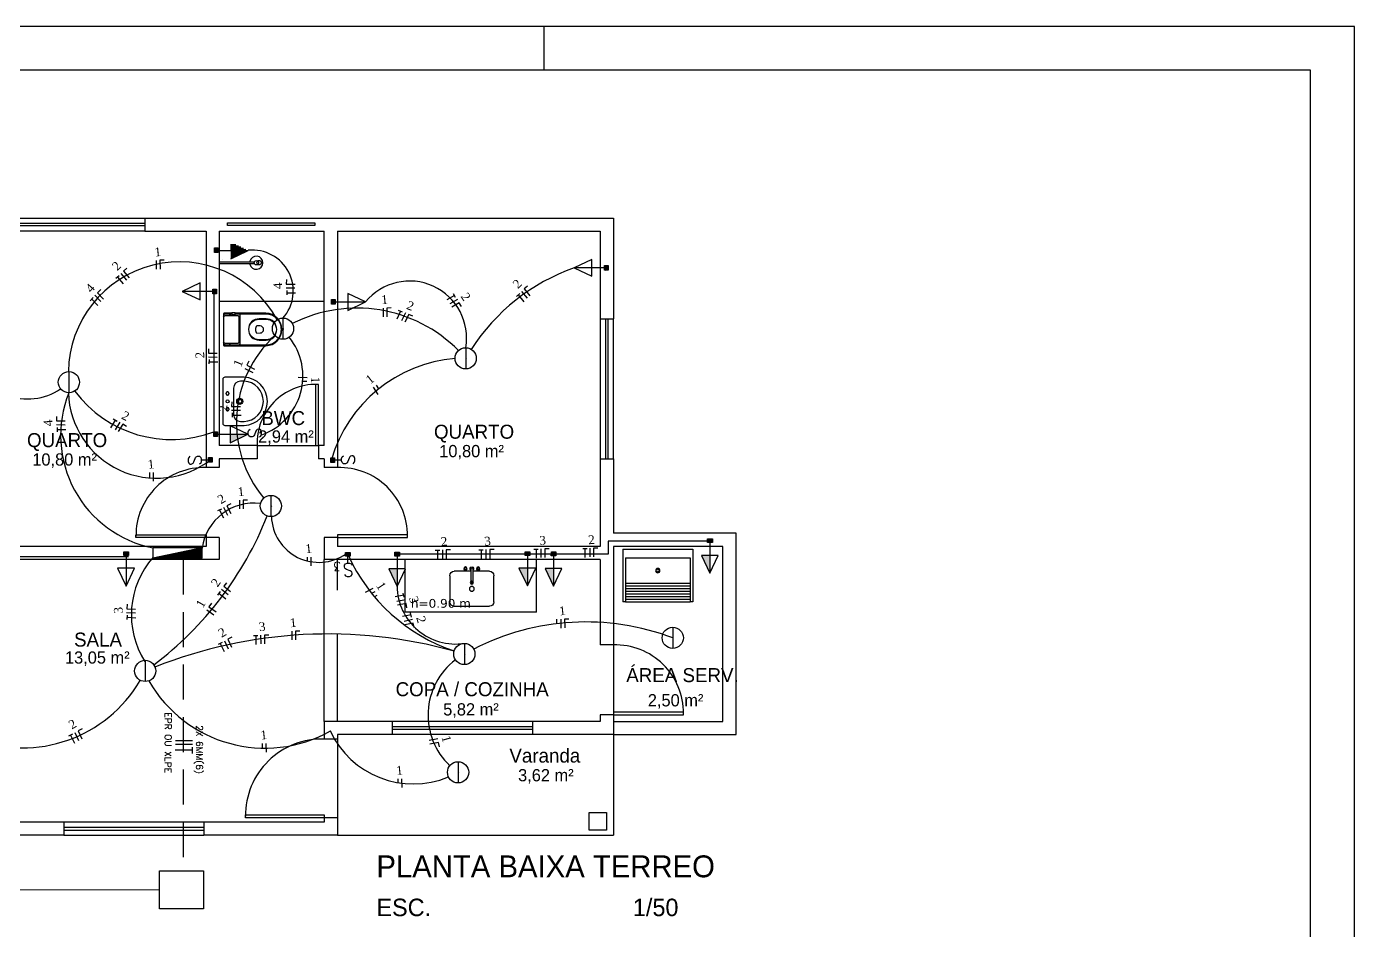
# Model space of a CAD drawing. Header units: inches. Extents: x 645122 to 645329, y 8794230 to 8794268.
# Drawn here: x 645150 to 645165.16, y 8794252.01 to 8794262.33 of the extents above; entities that cross this region are included whole.
import ezdxf

# ---------------------------------------------------------------- set-up
doc = ezdxf.new("R2010")
doc.units = ezdxf.units.IN
doc.header["$LTSCALE"] = 8
doc.header["$MEASUREMENT"] = 0
doc.linetypes.add('HIDDEN', pattern=[0.375, 0.25, -0.125])
for name, color, linetype in [('ELETRICA', 3, 'Continuous'), ('ELETRICO', 3, 'Continuous'), ('pena01', 8, 'Continuous'), ('pena02', 7, 'Continuous'), ('pena03', 2, 'Continuous'), ('pena05', 3, 'Continuous'), ('pena1', 8, 'Continuous'), ('pena2', 7, 'Continuous'), ('pena3', 2, 'Continuous'), ('pena9', 6, 'Continuous'), ('SAN', 7, 'Continuous'), ('SANFINAL', 1, 'Continuous')]:
    doc.layers.add(name, color=color, linetype=linetype)
doc.styles.add('ARIAL', font='arial.ttf', dxfattribs={"height": 36})
doc.styles.add('rocha', font='times.ttf')
doc.styles.add('ROMANS', font='romans', dxfattribs={"height": 0.2})
doc.styles.get("Standard").update_dxf_attribs({"font": 'GOTHIC.TTF'})

# ---------------------------------------------------------------- blocks, each defined once
blk = doc.blocks.new('Cp-616-S')
at = {"layer": 'Defpoints', "color": 0, "linetype": 'ByBlock'}
for p in [(0.268, 0), (0.12, -0.665)]:
    blk.add_point(p, dxfattribs=at)
at = {"layer": 'SAN'}
for points in [[(0.268, 0, -0.329256), (0.271, -0.004), (0.271, -0.481, -0.412623), (0.086, -0.665, -0.412623), (-0.099, -0.481), (-0.099, -0.13), (-0.103, -0.13), (-0.103, -0.095), (-0.099, -0.095), (-0.099, -0.004, -0.329256), (-0.095, 0), (-0.086, 0), (0.086, 0), (0.259, 0)], [(0.086, -0.606, -0.418544), (-0.036, -0.485), (-0.036, -0.406, -0.411864), (0.086, -0.283, -0.411864), (0.208, -0.406), (0.208, -0.485, -0.418544)], [(0.086, -0.455, -0.428571), (0.046, -0.418), (0.043, -0.378, -0.16754), (0.086, -0.363, -0.16754), (0.129, -0.378), (0.126, -0.418, -0.428571)]]:
    blk.add_lwpolyline(points, format="xyb", close=True, dxfattribs=at)
for points in [[(0.241, 0, -0.436499), (0.261, -0.02), (0.261, -0.17, -0.438636), (0.241, -0.19), (0.086, -0.19), (-0.069, -0.19, -0.438636), (-0.089, -0.17), (-0.089, -0.13, -0.462949)], [(-0.089, -0.095), (-0.089, -0.02, -0.436499), (-0.069, 0)]]:
    blk.add_lwpolyline(points, format="xyb", dxfattribs=at)
at = {"layer": 'SANFINAL'}
for points in [[(-0.089, -0.02), (-0.089, -0.002, -0.407321), (-0.087, 0)], [(-0.054, 0, 0.324141), (-0.074, -0.02), (-0.074, -0.16, 0.333333), (-0.059, -0.175), (0.086, -0.175), (0.231, -0.175, 0.333333), (0.246, -0.16), (0.246, -0.02, 0.324141), (0.226, 0, 0.324141)], [(-0.074, -0.064), (-0.076, -0.064, 0.374703), (-0.077, -0.064, 0.322191), (-0.076, -0.082, 0.322509), (-0.076, -0.082), (-0.074, -0.082)], [(0.246, -0.082), (0.248, -0.082, 0.322509), (0.249, -0.082, 0.322191), (0.249, -0.064, 0.374703), (0.248, -0.064), (0.246, -0.064)], [(0.261, -0.019), (0.261, -0.002, 0.407321), (0.259, 0, 0.407321)], [(0.261, -0.172), (0.261, -0.481, -0.416038), (0.086, -0.659, -0.416038), (-0.089, -0.481), (-0.089, -0.172)]]:
    blk.add_lwpolyline(points, format="xyb", dxfattribs=at)
for points in [[(-0.099, -0.095), (-0.087, -0.095), (-0.087, -0.13), (-0.099, -0.13)], [(-0.087, -0.127), (-0.076, -0.127), (-0.076, -0.097), (-0.087, -0.097)]]:
    blk.add_lwpolyline(points, dxfattribs=at)
blk.add_lwpolyline([(0.086, -0.602, 0.418677), (0.204, -0.485), (0.204, -0.406, 0.411784), (0.086, -0.287, 0.411784), (-0.032, -0.406), (-0.032, -0.485, 0.418677)], format="xyb", close=True, dxfattribs=at)
blk = doc.blocks.new('L60-c60-S')
for start, end in [(177.5622, 177.7705), (2.2295, 2.4378)]:
    blk.add_arc((0.125, -0.234), 0.275, start, end)
at = {"layer": 'Defpoints', "linetype": 'ByBlock'}
for p in [(-0.125, 0), (0.374, 0), (-0.151, -0.244), (0.4, -0.244), (0.125, -0.51)]:
    blk.add_point(p, dxfattribs=at)
at = {"layer": 'SAN'}
for points in [[(-0.151, -0.244), (-0.151, -0.026, -0.369445), (-0.125, 0), (0.125, 0), (0.374, 0, -0.369445), (0.4, -0.026), (0.4, -0.244, -0.40213), (0.125, -0.51, -0.40213)], [(0.125, -0.124), (0.274, -0.124, -0.410423), (0.355, -0.203), (0.355, -0.244, -0.401806), (0.125, -0.464, -0.401806), (-0.106, -0.244), (-0.106, -0.203, -0.410423), (-0.024, -0.124)], [(0.125, -0.038, 1), (0.125, -0.073, 1)], [(0.125, -0.16, 1), (0.125, -0.23, 1)]]:
    blk.add_lwpolyline(points, format="xyb", close=True, dxfattribs=at)
at = {"layer": 'SAN', "linetype": 'HIDDEN'}
for centre in [(0.035, -0.055), (0.215, -0.055)]:
    blk.add_circle(centre, 0.0175, dxfattribs=at)
at = {"layer": 'SANFINAL'}
blk.add_lwpolyline([(0.125, -0.217, 1), (0.125, -0.172, 1)], format="xyb", close=True, dxfattribs=at)
blk = doc.blocks.new('CUBA')
for p, q in [((3.15, 3.504), (3.164, 3.504)), ((3.15, 3.494), (3.164, 3.494)), ((3.164, 3.519), (3.164, 3.504)), ((3.164, 3.494), (3.164, 3.479)), ((3.174, 3.519), (3.174, 3.504)), ((3.174, 3.504), (3.189, 3.504)), ((3.174, 3.494), (3.189, 3.494)), ((3.174, 3.494), (3.174, 3.479)), ((3.232, 3.499), (3.232, 3.355)), ((3.252, 3.499), (3.252, 3.355)), ((3.31, 3.504), (3.295, 3.504)), ((3.31, 3.494), (3.295, 3.494)), ((3.31, 3.519), (3.31, 3.504)), ((3.31, 3.494), (3.31, 3.479)), ((3.32, 3.519), (3.32, 3.504)), ((3.334, 3.504), (3.32, 3.504)), ((3.32, 3.494), (3.32, 3.479)), ((3.334, 3.494), (3.32, 3.494)), ((2.992, 3.119), (2.992, 3.419)), ((3.042, 3.469), (3.232, 3.469)), ((3.252, 3.469), (3.442, 3.469)), ((3.492, 3.419), (3.492, 3.119)), ((3.442, 3.069), (3.042, 3.069))]:
    blk.add_line(p, q)
at = {"const_width": 0.01}
blk.add_lwpolyline([(3.217, 3.269, 1), (3.267, 3.269, 1)], format="xyb", close=True, dxfattribs=at)
for centre, radius in [((3.169, 3.499), 0.02), ((3.315, 3.499), 0.02), ((3.242, 3.34), 0.0178), ((3.242, 3.34), 0.00782), ((3.242, 3.269), 0.0278)]:
    blk.add_circle(centre, radius)
for centre, radius, start, end in [((3.169, 3.499), 0.01, 120, 150), ((3.169, 3.499), 0.01, 210, 240), ((3.169, 3.499), 0.01, 30, 60), ((3.169, 3.499), 0.01, 300, 330), ((3.242, 3.499), 0.02, 300, 240), ((3.242, 3.499), 0.01, 0, 180), ((3.315, 3.499), 0.01, 120, 150), ((3.315, 3.499), 0.01, 210, 240), ((3.315, 3.499), 0.01, 30, 60), ((3.315, 3.499), 0.01, 300, 330), ((3.042, 3.419), 0.05, 90, 180), ((3.442, 3.419), 0.05, 0, 90), ((3.042, 3.119), 0.05, 180, 270), ((3.442, 3.119), 0.05, 270, 0)]:
    blk.add_arc(centre, radius, start, end)
blk = doc.blocks.new('CubaCoz')
blk.add_blockref('CUBA', (-3.242, -3.069))
blk = doc.blocks.new('LAVAN-01')
at = {"color": 2}
for p, q in [((0, 0), (0, 0.6)), ((0.03, 0.6), (0, 0.6)), ((0.03, 0.1), (0.03, 0.6)), ((0.03, 0.6), (0.77, 0.6)), ((0.77, 0.1), (0.77, 0.6)), ((0.8, 0.6), (0.77, 0.6)), ((0.8, 0), (0.8, 0.6)), ((0, 0), (0.8, 0)), ((0.03, 0.1), (0.77, 0.1))]:
    blk.add_line(p, q, dxfattribs=at)
at = {"color": 1}
for p, q in [((0.03, 0.57), (0.77, 0.57)), ((0.03, 0.54), (0.77, 0.54)), ((0.03, 0.51), (0.77, 0.51)), ((0.03, 0.48), (0.77, 0.48)), ((0.03, 0.45), (0.77, 0.45)), ((0.03, 0.42), (0.77, 0.42)), ((0.03, 0.39), (0.77, 0.39))]:
    blk.add_line(p, q, dxfattribs=at)
for radius in [0.025, 0.015]:
    blk.add_circle((0.4, 0.245), radius, dxfattribs=at)
blk = doc.blocks.new('Lavanderia')
blk.add_blockref('LAVAN-01', (0, 0))
blk = doc.blocks.new('*X26')
at = {"color": 0}
for p, q in [((43.886, 65.762), (43.888, 65.764)), ((43.886, 65.757), (43.892, 65.763)), ((43.886, 65.751), (43.896, 65.762)), ((43.886, 65.746), (43.901, 65.761)), ((43.886, 65.741), (43.905, 65.76)), ((43.886, 65.735), (43.91, 65.759)), ((43.886, 65.73), (43.914, 65.758)), ((43.886, 65.725), (43.918, 65.757)), ((43.886, 65.72), (43.923, 65.756)), ((43.886, 65.709), (43.931, 65.755)), ((43.886, 65.714), (43.927, 65.755)), ((43.886, 65.704), (43.936, 65.754)), ((43.886, 65.698), (43.94, 65.753)), ((43.886, 65.693), (43.945, 65.752)), ((43.886, 65.688), (43.949, 65.751)), ((43.886, 65.682), (43.953, 65.75)), ((43.886, 65.677), (43.958, 65.749)), ((43.886, 65.672), (43.962, 65.748)), ((43.886, 65.666), (43.967, 65.747)), ((43.886, 65.661), (43.971, 65.746)), ((43.886, 65.656), (43.975, 65.745)), ((43.886, 65.651), (43.98, 65.744)), ((43.888, 65.648), (43.984, 65.744)), ((43.894, 65.648), (43.988, 65.743)), ((43.899, 65.648), (43.993, 65.742)), ((43.904, 65.648), (43.997, 65.741)), ((43.909, 65.648), (44.002, 65.74)), ((43.915, 65.648), (44.006, 65.739)), ((43.92, 65.648), (44.01, 65.738)), ((43.925, 65.648), (44.015, 65.737)), ((43.931, 65.648), (44.019, 65.736)), ((43.936, 65.648), (44.024, 65.735)), ((43.941, 65.648), (44.028, 65.734)), ((43.947, 65.648), (44.032, 65.733)), ((43.952, 65.648), (44.037, 65.733)), ((43.957, 65.648), (44.041, 65.732)), ((43.962, 65.648), (44.046, 65.731)), ((43.968, 65.648), (44.05, 65.73)), ((43.973, 65.648), (44.054, 65.729)), ((43.978, 65.648), (44.059, 65.728)), ((43.984, 65.648), (44.063, 65.727)), ((43.989, 65.648), (44.067, 65.726)), ((43.994, 65.648), (44.072, 65.725)), ((44, 65.648), (44.076, 65.724)), ((44.005, 65.648), (44.081, 65.723)), ((44.01, 65.648), (44.085, 65.722)), ((44.015, 65.648), (44.089, 65.722)), ((44.021, 65.648), (44.094, 65.721)), ((44.026, 65.648), (44.098, 65.72)), ((44.031, 65.648), (44.103, 65.719)), ((44.037, 65.648), (44.107, 65.718)), ((44.042, 65.648), (44.111, 65.717)), ((44.047, 65.648), (44.116, 65.716)), ((44.053, 65.648), (44.12, 65.715)), ((44.058, 65.648), (44.124, 65.714)), ((44.063, 65.648), (44.129, 65.713)), ((44.069, 65.648), (44.133, 65.712)), ((44.074, 65.648), (44.138, 65.711)), ((44.079, 65.648), (44.142, 65.711)), ((44.084, 65.648), (44.146, 65.71)), ((44.09, 65.648), (44.151, 65.709)), ((44.095, 65.648), (44.155, 65.708)), ((44.1, 65.648), (44.16, 65.707)), ((44.106, 65.648), (44.164, 65.706)), ((44.111, 65.648), (44.168, 65.705)), ((44.116, 65.648), (44.173, 65.704)), ((44.122, 65.648), (44.177, 65.703)), ((44.127, 65.648), (44.181, 65.702)), ((44.132, 65.648), (44.186, 65.701)), ((44.137, 65.648), (44.19, 65.7)), ((44.143, 65.648), (44.195, 65.7)), ((44.148, 65.648), (44.199, 65.699)), ((44.153, 65.648), (44.203, 65.698)), ((44.159, 65.648), (44.208, 65.697)), ((44.164, 65.648), (44.212, 65.696)), ((44.169, 65.648), (44.217, 65.695)), ((44.175, 65.648), (44.221, 65.694)), ((44.18, 65.648), (44.225, 65.693)), ((44.185, 65.648), (44.23, 65.692)), ((44.19, 65.648), (44.234, 65.691)), ((44.196, 65.648), (44.239, 65.69)), ((44.201, 65.648), (44.243, 65.689)), ((44.206, 65.648), (44.247, 65.689)), ((44.212, 65.648), (44.252, 65.688)), ((44.217, 65.648), (44.256, 65.687)), ((44.222, 65.648), (44.26, 65.686)), ((44.228, 65.648), (44.265, 65.685)), ((44.233, 65.648), (44.269, 65.684)), ((44.238, 65.648), (44.274, 65.683)), ((44.244, 65.648), (44.278, 65.682)), ((44.249, 65.648), (44.282, 65.681)), ((44.254, 65.648), (44.287, 65.68)), ((44.259, 65.648), (44.291, 65.679)), ((44.265, 65.648), (44.296, 65.678)), ((44.27, 65.648), (44.3, 65.678)), ((44.275, 65.648), (44.304, 65.677)), ((44.281, 65.648), (44.309, 65.676)), ((44.286, 65.648), (44.313, 65.675)), ((44.291, 65.648), (44.317, 65.674)), ((44.297, 65.648), (44.322, 65.673)), ((44.302, 65.648), (44.326, 65.672)), ((44.307, 65.648), (44.331, 65.671)), ((44.312, 65.648), (44.335, 65.67)), ((44.318, 65.648), (44.339, 65.669)), ((44.323, 65.648), (44.344, 65.668)), ((44.328, 65.648), (44.348, 65.667)), ((44.334, 65.648), (44.353, 65.667)), ((44.339, 65.648), (44.357, 65.666)), ((44.344, 65.648), (44.361, 65.665)), ((44.35, 65.648), (44.366, 65.664)), ((44.355, 65.648), (44.37, 65.663)), ((44.36, 65.648), (44.374, 65.662)), ((44.366, 65.648), (44.379, 65.661)), ((44.371, 65.648), (44.383, 65.66)), ((44.376, 65.648), (44.388, 65.659)), ((44.381, 65.648), (44.392, 65.658)), ((44.387, 65.648), (44.396, 65.657)), ((44.392, 65.648), (44.401, 65.656)), ((44.397, 65.648), (44.405, 65.656)), ((44.403, 65.648), (44.41, 65.655)), ((44.408, 65.648), (44.414, 65.654)), ((44.413, 65.648), (44.418, 65.653)), ((44.419, 65.648), (44.423, 65.652)), ((44.424, 65.648), (44.427, 65.651)), ((44.429, 65.648), (44.432, 65.65)), ((44.434, 65.648), (44.436, 65.649)), ((44.44, 65.648), (44.44, 65.648))]:
    blk.add_line(p, q, dxfattribs=at)
blk = doc.blocks.new('QD')
at = {"layer": 'ELETRICA'}
blk.add_line((-0.288, 0.039), (0.269, -0.078), dxfattribs=at)
blk.add_lwpolyline([(0.269, 0.039), (0.269, -0.078), (-0.288, -0.078), (-0.288, 0.039)], close=True, dxfattribs=at)
at = {"layer": 'ELETRICA', "color": 8}
blk.add_blockref('*X26', (-44.174, -65.725), dxfattribs=at)

msp = doc.modelspace()

# ---------------------------------------------------------------- hatches: boundary and pattern name
at = {"layer": 'pena03', "linetype": 'Continuous'}
h = msp.add_hatch(dxfattribs=at)
h.set_pattern_fill('ANSI31', color=256, scale=0.04027, angle=900.4174, style=0)
h.set_pattern_definition([(225.41741, (645141.6956426, 8794233.7165005), (0.0035852003, -0.00353333955), [])])
h.paths.add_polyline_path([(645152.187, 8794259.749), (645152.145, 8794259.749), (645152.144, 8794259.802), (645152.187, 8794259.803)])
at = {"layer": 'pena2'}
h = msp.add_hatch(color=2, dxfattribs=at)
h.paths.add_polyline_path([(645152.377, 8794257.603), (645152.526, 8794257.674), (645152.377, 8794257.674)])
h.paths.add_polyline_path([(645152.325, 8794257.578), (645152.377, 8794257.603), (645152.377, 8794257.674), (645152.325, 8794257.674)])
h = msp.add_hatch(color=2, dxfattribs=at)
h.paths.add_polyline_path([(645157.727, 8794256.239), (645157.799, 8794256.09), (645157.799, 8794256.239)])
h.paths.add_polyline_path([(645157.703, 8794256.291), (645157.727, 8794256.239), (645157.799, 8794256.239), (645157.799, 8794256.291)])
h = msp.add_hatch(color=2, dxfattribs=at)
h.paths.add_polyline_path([(645154.157, 8794256.086), (645154.229, 8794255.937), (645154.229, 8794256.086)])
h.paths.add_polyline_path([(645154.133, 8794256.138), (645154.157, 8794256.086), (645154.229, 8794256.086), (645154.229, 8794256.138)])
h = msp.add_hatch(color=2, dxfattribs=at)
h.paths.add_polyline_path([(645155.645, 8794256.091), (645155.716, 8794255.942), (645155.716, 8794256.091)])
h.paths.add_polyline_path([(645155.62, 8794256.143), (645155.645, 8794256.091), (645155.716, 8794256.091), (645155.716, 8794256.143)])
h = msp.add_hatch(color=2, dxfattribs=at)
h.paths.add_polyline_path([(645155.943, 8794256.09), (645156.014, 8794255.941), (645156.014, 8794256.09)])
h.paths.add_polyline_path([(645155.918, 8794256.142), (645155.943, 8794256.09), (645156.014, 8794256.09), (645156.014, 8794256.142)])
at = {"layer": 'pena3', "linetype": 'Continuous'}
h = msp.add_hatch(dxfattribs=at)
h.set_pattern_fill('ANSI31', color=256, scale=0.04027, angle=1080, style=0)
h.set_pattern_definition([(45, (645167.277496, 8794285.55619), (-0.0035593644, 0.0035593644), [])])
h.paths.add_polyline_path([(645156.597, 8794259.601), (645156.639, 8794259.601), (645156.639, 8794259.547), (645156.597, 8794259.547)])
h = msp.add_hatch(dxfattribs=at)
h.set_pattern_fill('ANSI31', color=256, scale=0.04027, angle=1080, style=0)
h.set_pattern_definition([(45, (645162.804918, 8794285.2866956), (-0.0035593644, 0.0035593644), [])])
h.paths.add_polyline_path([(645152.124, 8794259.331), (645152.166, 8794259.331), (645152.166, 8794259.278), (645152.124, 8794259.278)])
h = msp.add_hatch(dxfattribs=at)
h.set_pattern_fill('ANSI31', color=256, scale=0.04027, angle=1260, style=0)
h.set_pattern_definition([(225, (645142.840817, 8794233.2048865), (0.0035593644, -0.0035593644), [])])
h.paths.add_polyline_path([(645153.522, 8794259.161), (645153.479, 8794259.161), (645153.479, 8794259.214), (645153.522, 8794259.214)])
h = msp.add_hatch(dxfattribs=at)
h.set_pattern_fill('ANSI31', color=256, scale=0.04027, angle=1259.9259, style=0)
h.set_pattern_definition([(224.92586, (645141.464939, 8794231.707361), (0.0035547556, -0.0035639672), [])])
h.paths.add_polyline_path([(645152.179, 8794257.649), (645152.137, 8794257.649), (645152.137, 8794257.703), (645152.179, 8794257.703)])
at = {"layer": 'pena3'}
h = msp.add_hatch(dxfattribs=at)
h.set_pattern_fill('ANSI31', color=256, scale=0.04027, angle=1440.0693, style=0)
h.set_pattern_definition([(45.069283, (645162.724435, 8794283.3788693), (-0.00356366585, 0.0035550577), [])])
h.paths.add_polyline_path([(645152.075, 8794257.41), (645152.117, 8794257.41), (645152.117, 8794257.357), (645152.075, 8794257.357)])
h = msp.add_hatch(dxfattribs=at)
h.set_pattern_fill('ANSI31', color=256, scale=0.04027, angle=1260.0693, style=0)
h.set_pattern_definition([(225.069283, (645142.865448, 8794231.382511), (0.00356366585, -0.0035550577), [])])
h.paths.add_polyline_path([(645153.515, 8794257.351), (645153.473, 8794257.351), (645153.473, 8794257.404), (645153.515, 8794257.405)])
at = {"layer": 'pena3', "linetype": 'Continuous'}
h = msp.add_hatch(dxfattribs=at)
h.set_pattern_fill('ANSI31', color=256, scale=0.04027, angle=1169.9259, style=0)
h.set_pattern_definition([(134.92586, (645131.8323154, 8794267.1505834), (-0.0035639672, -0.0035547556), [])])
h.paths.add_polyline_path([(645157.774, 8794256.436), (645157.774, 8794256.478), (645157.828, 8794256.478), (645157.828, 8794256.436)])
h = msp.add_hatch(dxfattribs=at)
h.set_pattern_fill('ANSI31', color=256, scale=0.04027, angle=1170, style=0)
h.set_pattern_definition([(135, (645125.1540045, 8794266.9690793), (-0.0035593644, -0.0035593644), [])])
h.paths.add_polyline_path([(645151.11, 8794256.288), (645151.11, 8794256.331), (645151.163, 8794256.331), (645151.163, 8794256.288)])
at = {"layer": 'pena3'}
h = msp.add_hatch(dxfattribs=at)
h.set_pattern_fill('ANSI31', color=256, scale=0.04027, angle=1170.0693, style=0)
h.set_pattern_definition([(135.069283, (645127.671712, 8794266.9318496), (-0.0035550577, -0.00356366585), [])])
h.paths.add_polyline_path([(645153.64, 8794256.282), (645153.64, 8794256.325), (645153.694, 8794256.325), (645153.694, 8794256.282)])
at = {"layer": 'pena3', "linetype": 'Continuous'}
h = msp.add_hatch(dxfattribs=at)
h.set_pattern_fill('ANSI31', color=256, scale=0.04027, angle=1169.9259, style=0)
h.set_pattern_definition([(134.92586, (645128.26226, 8794266.9977814), (-0.0035639672, -0.0035547556), [])])
h.paths.add_polyline_path([(645154.204, 8794256.283), (645154.204, 8794256.326), (645154.258, 8794256.326), (645154.258, 8794256.283)])
h = msp.add_hatch(dxfattribs=at)
h.set_pattern_fill('ANSI31', color=256, scale=0.04027, angle=1169.9259, style=0)
h.set_pattern_definition([(134.92586, (645129.7497363, 8794267.003063), (-0.0035639672, -0.0035547556), [])])
h.paths.add_polyline_path([(645155.692, 8794256.289), (645155.692, 8794256.331), (645155.745, 8794256.331), (645155.745, 8794256.289)])
h = msp.add_hatch(dxfattribs=at)
h.set_pattern_fill('ANSI31', color=256, scale=0.04027, angle=1169.9259, style=0)
h.set_pattern_definition([(134.92586, (645130.0477065, 8794267.001917), (-0.0035639672, -0.0035547556), [])])
h.paths.add_polyline_path([(645155.989, 8794256.287), (645155.99, 8794256.33), (645156.043, 8794256.33), (645156.043, 8794256.287)])

# ---------------------------------------------------------------- linework, layer by layer
at = {"layer": 'pena01'}
for p, q in [((645152.11, 8794257.41), (645152.11, 8794257.357)), ((645153.48, 8794257.351), (645153.48, 8794257.404)), ((645153.64, 8794256.318), (645153.694, 8794256.318))]:
    msp.add_line(p, q, dxfattribs=at)
at = {"layer": 'pena02', "linetype": 'HIDDEN', "ltscale": 0.2}
msp.add_line((645151.786, 8794256.244), (645151.786, 8794252.686), dxfattribs=at)
at = {"layer": 'pena02'}
for p, q in [((645151.7, 8794254.178), (645151.893, 8794254.177)), ((645151.7, 8794254.134), (645151.892, 8794254.133)), ((645151.696, 8794254.07), (645151.888, 8794254.07)), ((645151.889, 8794254.1), (645151.889, 8794254.027)), ((645146.479, 8794252.477), (645151.515, 8794252.472))]:
    msp.add_line(p, q, dxfattribs=at)
for centre in [(645151.554, 8794254.83), (645153.641, 8794254.492), (645149.11, 8794254.22), (645151.417, 8794252.806), (645156.004, 8794251.3), (645153.625, 8794251.115), (645153.553, 8794249.763)]:
    msp.add_arc(centre, 4.274, 71.1529, 71.2788, dxfattribs=at)
at = {"layer": 'pena03'}
for p, q in [((645152.144, 8794259.802), (645152.187, 8794259.803)), ((645152.145, 8794259.749), (645152.144, 8794259.802)), ((645152.187, 8794259.749), (645152.145, 8794259.749)), ((645152.185, 8794259.772), (645152.529, 8794259.775)), ((645152.185, 8794259.772), (645152.185, 8794259.772)), ((645152.187, 8794259.803), (645152.187, 8794259.749)), ((645152.328, 8794259.841), (645152.388, 8794259.842)), ((645152.328, 8794259.826), (645152.42, 8794259.827)), ((645152.328, 8794259.814), (645152.446, 8794259.815)), ((645152.328, 8794259.8), (645152.475, 8794259.801)), ((645152.328, 8794259.786), (645152.503, 8794259.787)), ((645152.329, 8794259.677), (645152.53, 8794259.775)), ((645152.329, 8794259.761), (645152.503, 8794259.762)), ((645152.329, 8794259.747), (645152.475, 8794259.748)), ((645152.329, 8794259.733), (645152.446, 8794259.734)), ((645152.53, 8794259.775), (645152.53, 8794259.775)), ((645152.329, 8794259.721), (645152.42, 8794259.721)), ((645152.329, 8794259.706), (645152.389, 8794259.706)), ((645152.329, 8794259.694), (645152.366, 8794259.695))]:
    msp.add_line(p, q, dxfattribs=at)
at = {"layer": 'pena05'}
msp.add_line((645152.003, 8794256.259), (645152.003, 8794256.377), dxfattribs=at)
at = {"layer": 'pena1'}
for p, q in [((645165.158, 8794262.331), (645121.945, 8794262.331)), ((645155.908, 8794261.831), (645155.908, 8794262.331)), ((645165.158, 8794230.423), (645165.158, 8794262.331)), ((645149.748, 8794260.144), (645151.348, 8794260.144)), ((645149.748, 8794260.084), (645151.348, 8794260.084)), ((645151.348, 8794260.054), (645149.748, 8794260.054)), ((645151.348, 8794260.144), (645156.698, 8794260.144)), ((645151.348, 8794259.994), (645149.748, 8794259.994)), ((645151.348, 8794259.994), (645152.048, 8794259.994)), ((645153.398, 8794257.544), (645153.398, 8794259.994)), ((645152.198, 8794259.643), (645152.6, 8794259.643)), ((645152.198, 8794259.623), (645152.6, 8794259.623)), ((645152.235, 8794259.666), (645152.235, 8794259.666)), ((645152.198, 8794259.194), (645153.398, 8794259.194)), ((645156.549, 8794258.994), (645156.548, 8794257.394)), ((645156.609, 8794258.994), (645156.608, 8794257.394)), ((645156.638, 8794257.394), (645156.638, 8794258.994)), ((645156.698, 8794257.394), (645156.698, 8794258.994)), ((645152.631, 8794257.544), (645152.631, 8794257.394)), ((645152.631, 8794257.544), (645153.331, 8794257.544)), ((645153.331, 8794257.544), (645153.331, 8794257.394)), ((645156.698, 8794257.394), (645156.698, 8794256.544)), ((645158.098, 8794256.544), (645156.698, 8794256.544)), ((645158.098, 8794254.244), (645158.098, 8794256.544)), ((645156.698, 8794256.394), (645156.698, 8794255.268)), ((645157.948, 8794256.394), (645156.698, 8794256.394)), ((645157.948, 8794254.394), (645157.948, 8794256.394)), ((645152.198, 8794256.244), (645149.048, 8794256.244)), ((645153.398, 8794254.394), (645153.398, 8794256.244)), ((645154.32, 8794255.644), (645154.32, 8794256.244)), ((645155.82, 8794255.644), (645155.82, 8794256.244)), ((645156.548, 8794256.244), (645156.548, 8794255.268)), ((645156.698, 8794255.268), (645156.548, 8794255.268)), ((645156.698, 8794255.268), (645156.698, 8794254.468)), ((645156.548, 8794254.468), (645156.548, 8794254.394)), ((645156.698, 8794254.468), (645156.548, 8794254.468)), ((645156.698, 8794254.468), (645156.698, 8794254.244)), ((645154.173, 8794254.394), (645153.398, 8794254.394)), ((645153.398, 8794254.394), (645153.398, 8794254.192)), ((645155.773, 8794254.394), (645154.173, 8794254.394)), ((645154.173, 8794254.394), (645154.173, 8794254.244)), ((645155.773, 8794254.334), (645154.173, 8794254.334)), ((645154.173, 8794254.304), (645155.773, 8794254.304)), ((645156.548, 8794254.394), (645155.773, 8794254.394)), ((645155.773, 8794254.394), (645155.773, 8794254.244)), ((645156.698, 8794254.394), (645157.948, 8794254.394)), ((645153.548, 8794254.192), (645153.398, 8794254.192)), ((645154.173, 8794254.244), (645153.548, 8794254.244)), ((645153.548, 8794254.244), (645153.548, 8794254.192)), ((645153.548, 8794254.192), (645153.548, 8794253.292)), ((645155.773, 8794254.244), (645154.173, 8794254.244)), ((645156.698, 8794254.244), (645155.773, 8794254.244)), ((645156.698, 8794254.244), (645158.098, 8794254.244)), ((645150.423, 8794253.244), (645149.048, 8794253.244)), ((645150.423, 8794253.244), (645149.048, 8794253.244)), ((645152.023, 8794253.244), (645150.423, 8794253.244)), ((645150.423, 8794253.244), (645150.423, 8794253.094)), ((645153.398, 8794253.244), (645152.023, 8794253.244)), ((645152.198, 8794253.244), (645152.023, 8794253.244)), ((645152.023, 8794253.244), (645152.023, 8794253.094)), ((645153.398, 8794253.292), (645153.398, 8794253.244)), ((645153.548, 8794253.292), (645153.398, 8794253.292)), ((645153.548, 8794253.292), (645153.548, 8794253.094)), ((645150.423, 8794253.094), (645149.048, 8794253.094)), ((645152.023, 8794253.184), (645150.423, 8794253.184)), ((645150.423, 8794253.154), (645152.023, 8794253.154)), ((645150.423, 8794253.094), (645152.023, 8794253.094)), ((645153.548, 8794253.094), (645152.023, 8794253.094))]:
    msp.add_line(p, q, dxfattribs=at)
at = {"layer": 'pena1', "linetype": 'HIDDEN', "ltscale": 0.5}
msp.add_line((645153.548, 8794254.394), (645153.548, 8794256.244), dxfattribs=at)
at = {"layer": 'pena1'}
for points in [[(645151.348, 8794260.144), (645151.348, 8794259.994)], [(645156.698, 8794260.144), (645156.698, 8794258.994)], [(645152.048, 8794259.994), (645152.048, 8794257.294)], [(645152.198, 8794259.994), (645153.398, 8794259.994)], [(645152.198, 8794259.994), (645152.198, 8794257.544)], [(645153.548, 8794259.994), (645153.548, 8794257.294)], [(645153.548, 8794259.994), (645156.548, 8794259.994), (645156.548, 8794258.994)], [(645156.548, 8794258.994), (645156.698, 8794258.994)], [(645152.631, 8794257.544), (645152.198, 8794257.544)], [(645153.398, 8794257.544), (645153.331, 8794257.544)], [(645152.198, 8794257.394), (645152.198, 8794257.294)], [(645152.631, 8794257.394), (645152.198, 8794257.394)], [(645153.398, 8794257.394), (645153.331, 8794257.394)], [(645153.398, 8794257.394), (645153.398, 8794257.294)], [(645156.548, 8794257.394), (645156.548, 8794256.394)], [(645156.548, 8794257.394), (645156.698, 8794257.394)], [(645152.198, 8794257.294), (645152.048, 8794257.294)], [(645153.548, 8794257.294), (645153.398, 8794257.294)], [(645152.048, 8794256.494), (645152.048, 8794256.394)], [(645152.198, 8794256.494), (645152.048, 8794256.494)], [(645152.198, 8794256.494), (645152.198, 8794256.244)], [(645153.398, 8794256.494), (645153.398, 8794256.244)], [(645153.548, 8794256.494), (645153.398, 8794256.494)], [(645153.548, 8794256.494), (645153.548, 8794256.394)], [(645152.048, 8794256.394), (645149.048, 8794256.394)], [(645156.548, 8794256.394), (645153.548, 8794256.394)], [(645156.548, 8794256.394), (645153.548, 8794256.394)], [(645156.548, 8794256.244), (645153.398, 8794256.244)], [(645155.82, 8794255.644), (645154.32, 8794255.644)], [(645156.698, 8794254.244), (645156.698, 8794253.094)], [(645153.548, 8794253.094), (645156.698, 8794253.094)]]:
    msp.add_lwpolyline(points, dxfattribs=at)
at = {"layer": 'pena1', "linetype": 'HIDDEN', "ltscale": 0.5}
msp.add_lwpolyline([(645153.291, 8794260.058), (645152.291, 8794260.058), (645152.291, 8794260.088), (645153.291, 8794260.088)], close=True, dxfattribs=at)
at = {"layer": 'pena1'}
for points in [[(645153.331, 8794257.544), (645153.331, 8794258.244), (645153.296, 8794258.244), (645153.296, 8794257.544)], [(645151.248, 8794256.494), (645151.248, 8794256.526), (645152.048, 8794256.526), (645152.048, 8794256.494)], [(645154.348, 8794256.494), (645154.348, 8794256.526), (645153.548, 8794256.526), (645153.548, 8794256.494)], [(645157.498, 8794254.468), (645157.498, 8794254.5), (645156.698, 8794254.5), (645156.698, 8794254.468)], [(645152.498, 8794253.292), (645152.498, 8794253.329), (645153.398, 8794253.329), (645153.398, 8794253.292)], [(645156.62, 8794253.154), (645156.42, 8794253.154), (645156.42, 8794253.354), (645156.62, 8794253.354)]]:
    msp.add_lwpolyline(points, close=True, dxfattribs=at)
for centre in [(645152.623, 8794259.633), (645152.654, 8794259.634)]:
    msp.add_circle(centre, 0.025, dxfattribs=at)
for centre, radius, start, end in [((645152.623, 8794259.633), 0.075, 191.537, 168.463), ((645153.304, 8794257.57), 0.674, 89.2584, 182.1883), ((645152.024, 8794256.518), 0.776, 88.2418, 180.594), ((645153.572, 8794256.518), 0.776, 359.406, 91.7582), ((645156.722, 8794254.492), 0.776, 359.406, 91.7582), ((645153.371, 8794253.32), 0.873, 88.2167, 180.6025)]:
    msp.add_arc(centre, radius, start, end, dxfattribs=at)
at = {"layer": 'pena2'}
for p, q in [((645151.479, 8794259.66), (645151.48, 8794259.56)), ((645151.521, 8794259.661), (645151.523, 8794259.561)), ((645151.571, 8794259.661), (645151.521, 8794259.661)), ((645151.055, 8794259.485), (645151.017, 8794259.453)), ((645151.036, 8794259.469), (645151.1, 8794259.392)), ((645151.074, 8794259.51), (645151.138, 8794259.434)), ((645151.145, 8794259.57), (645151.106, 8794259.538)), ((645151.106, 8794259.538), (645151.171, 8794259.461)), ((645152.965, 8794259.44), (645152.964, 8794259.39)), ((645150.845, 8794259.326), (645150.809, 8794259.291)), ((645150.809, 8794259.291), (645150.878, 8794259.219)), ((645152.963, 8794259.347), (645153.063, 8794259.345)), ((645152.964, 8794259.39), (645153.064, 8794259.387)), ((645152.97, 8794259.316), (645152.969, 8794259.266)), ((645152.969, 8794259.291), (645153.069, 8794259.289)), ((645154.897, 8794259.236), (645154.872, 8794259.28)), ((645155.629, 8794259.281), (645155.591, 8794259.249)), ((645155.648, 8794259.306), (645155.712, 8794259.23)), ((645155.719, 8794259.366), (645155.681, 8794259.334)), ((645155.681, 8794259.334), (645155.745, 8794259.257)), ((645150.761, 8794259.235), (645150.725, 8794259.2)), ((645150.743, 8794259.218), (645150.812, 8794259.145)), ((645150.778, 8794259.262), (645150.847, 8794259.189)), ((645154.885, 8794259.258), (645154.797, 8794259.209)), ((645154.918, 8794259.213), (645154.831, 8794259.164)), ((645154.939, 8794259.176), (645154.852, 8794259.127)), ((645154.964, 8794259.133), (645154.939, 8794259.176)), ((645155.61, 8794259.265), (645155.674, 8794259.188)), ((645154.069, 8794259.115), (645154.07, 8794259.015)), ((645154.161, 8794259.117), (645154.111, 8794259.116)), ((645154.111, 8794259.116), (645154.112, 8794259.016)), ((645154.269, 8794259.079), (645154.227, 8794258.988)), ((645154.292, 8794259.068), (645154.246, 8794259.089)), ((645154.323, 8794259.062), (645154.281, 8794258.971)), ((645154.362, 8794259.044), (645154.319, 8794258.953)), ((645154.407, 8794259.023), (645154.362, 8794259.044)), ((645152.076, 8794258.65), (645152.075, 8794258.6)), ((645152.075, 8794258.6), (645152.175, 8794258.599)), ((645152.075, 8794258.558), (645152.175, 8794258.556)), ((645152.082, 8794258.527), (645152.081, 8794258.477)), ((645152.081, 8794258.502), (645152.181, 8794258.5)), ((645152.492, 8794258.427), (645152.581, 8794258.381)), ((645152.535, 8794258.509), (645152.512, 8794258.465)), ((645152.512, 8794258.465), (645152.601, 8794258.419)), ((645153.201, 8794258.318), (645153.101, 8794258.324)), ((645153.198, 8794258.275), (645153.151, 8794258.278)), ((645153.991, 8794258.235), (645154.018, 8794258.194)), ((645153.956, 8794258.212), (645154.01, 8794258.128)), ((645152.341, 8794258.043), (645152.34, 8794257.993)), ((645152.34, 8794257.993), (645152.44, 8794257.991)), ((645152.34, 8794257.95), (645152.44, 8794257.949)), ((645152.347, 8794257.919), (645152.346, 8794257.869)), ((645150.342, 8794257.876), (645150.341, 8794257.826)), ((645150.341, 8794257.826), (645150.441, 8794257.826)), ((645150.341, 8794257.784), (645150.441, 8794257.783)), ((645151.01, 8794257.834), (645150.958, 8794257.749)), ((645151.032, 8794257.821), (645150.989, 8794257.847)), ((645151.062, 8794257.811), (645151.009, 8794257.726)), ((645151.098, 8794257.789), (645151.046, 8794257.704)), ((645151.141, 8794257.762), (645151.098, 8794257.789)), ((645152.347, 8794257.894), (645152.447, 8794257.893)), ((645150.348, 8794257.753), (645150.348, 8794257.703)), ((645150.348, 8794257.728), (645150.448, 8794257.727)), ((645151.402, 8794257.237), (645151.403, 8794257.176)), ((645151.445, 8794257.237), (645151.446, 8794257.137)), ((645152.332, 8794256.88), (645152.287, 8794256.858)), ((645152.287, 8794256.858), (645152.331, 8794256.768)), ((645152.43, 8794256.922), (645152.431, 8794256.822)), ((645152.472, 8794256.923), (645152.473, 8794256.823)), ((645152.522, 8794256.923), (645152.472, 8794256.923)), ((645152.225, 8794256.819), (645152.18, 8794256.798)), ((645152.202, 8794256.809), (645152.246, 8794256.719)), ((645152.249, 8794256.84), (645152.293, 8794256.75)), ((645156.638, 8794256.454), (645156.638, 8794256.304)), ((645157.828, 8794256.454), (645156.638, 8794256.454)), ((645151.163, 8794256.274), (645149.018, 8794256.274)), ((645153.201, 8794256.272), (645153.201, 8794256.227)), ((645153.243, 8794256.272), (645153.245, 8794256.172)), ((645154.715, 8794256.345), (645154.665, 8794256.345)), ((645154.69, 8794256.345), (645154.69, 8794256.245)), ((645154.746, 8794256.353), (645154.746, 8794256.253)), ((645154.789, 8794256.353), (645154.789, 8794256.253)), ((645154.839, 8794256.353), (645154.789, 8794256.353)), ((645155.212, 8794256.349), (645155.162, 8794256.349)), ((645155.187, 8794256.35), (645155.187, 8794256.25)), ((645155.243, 8794256.357), (645155.243, 8794256.257)), ((645155.286, 8794256.357), (645155.286, 8794256.257)), ((645155.336, 8794256.357), (645155.286, 8794256.357)), ((645155.84, 8794256.358), (645155.79, 8794256.358)), ((645155.815, 8794256.358), (645155.816, 8794256.258)), ((645155.871, 8794256.366), (645155.871, 8794256.266)), ((645155.914, 8794256.366), (645155.914, 8794256.266)), ((645155.964, 8794256.366), (645155.914, 8794256.366)), ((645156.399, 8794256.365), (645156.349, 8794256.365)), ((645156.374, 8794256.365), (645156.374, 8794256.265)), ((645156.429, 8794256.373), (645156.429, 8794256.273)), ((645156.472, 8794256.373), (645156.472, 8794256.273)), ((645156.522, 8794256.373), (645156.472, 8794256.373)), ((645152.281, 8794255.978), (645152.25, 8794255.939)), ((645152.21, 8794255.877), (645152.179, 8794255.838)), ((645152.194, 8794255.858), (645152.272, 8794255.795)), ((645152.223, 8794255.906), (645152.301, 8794255.844)), ((645152.25, 8794255.939), (645152.328, 8794255.877)), ((645153.953, 8794255.913), (645153.865, 8794255.866)), ((645153.973, 8794255.876), (645153.938, 8794255.857)), ((645153.996, 8794255.832), (645153.971, 8794255.818)), ((645154.305, 8794255.837), (645154.207, 8794255.817)), ((645154.31, 8794255.812), (645154.3, 8794255.861)), ((645151.141, 8794255.64), (645151.241, 8794255.634)), ((645151.146, 8794255.732), (645151.144, 8794255.682)), ((645151.144, 8794255.682), (645151.243, 8794255.677)), ((645152.055, 8794255.669), (645152.137, 8794255.611)), ((645152.109, 8794255.744), (645152.08, 8794255.703)), ((645152.08, 8794255.703), (645152.162, 8794255.645)), ((645154.323, 8794255.783), (645154.225, 8794255.764)), ((645154.332, 8794255.742), (645154.234, 8794255.722)), ((645154.341, 8794255.693), (645154.332, 8794255.742)), ((645151.147, 8794255.609), (645151.144, 8794255.559)), ((645151.146, 8794255.584), (645151.246, 8794255.578)), ((645154.388, 8794255.61), (645154.29, 8794255.591)), ((645154.406, 8794255.557), (645154.308, 8794255.537)), ((645154.414, 8794255.516), (645154.316, 8794255.496)), ((645154.392, 8794255.586), (645154.383, 8794255.635)), ((645154.424, 8794255.466), (645154.414, 8794255.516)), ((645156.048, 8794255.561), (645156.049, 8794255.51)), ((645156.098, 8794255.561), (645156.1, 8794255.461)), ((645156.191, 8794255.563), (645156.141, 8794255.562)), ((645156.141, 8794255.562), (645156.142, 8794255.462)), ((645152.341, 8794255.355), (645152.296, 8794255.333)), ((645152.64, 8794255.372), (645152.59, 8794255.371)), ((645152.616, 8794255.372), (645152.617, 8794255.272)), ((645152.671, 8794255.38), (645152.672, 8794255.28)), ((645152.764, 8794255.381), (645152.714, 8794255.38)), ((645152.714, 8794255.38), (645152.715, 8794255.28)), ((645153.026, 8794255.425), (645153.027, 8794255.325)), ((645153.118, 8794255.426), (645153.068, 8794255.425)), ((645153.068, 8794255.425), (645153.069, 8794255.325)), ((645152.233, 8794255.294), (645152.188, 8794255.273)), ((645152.21, 8794255.284), (645152.254, 8794255.194)), ((645152.257, 8794255.315), (645152.301, 8794255.225)), ((645152.296, 8794255.333), (645152.339, 8794255.243)), ((645150.632, 8794254.308), (645150.587, 8794254.286)), ((645150.587, 8794254.286), (645150.63, 8794254.196)), ((645150.524, 8794254.247), (645150.479, 8794254.226)), ((645150.502, 8794254.237), (645150.545, 8794254.147)), ((645150.549, 8794254.268), (645150.592, 8794254.178)), ((645152.689, 8794254.143), (645152.69, 8794254.089)), ((645152.731, 8794254.143), (645152.733, 8794254.043)), ((645154.695, 8794254.196), (645154.596, 8794254.177)), ((645154.703, 8794254.154), (645154.604, 8794254.136)), ((645154.712, 8794254.105), (645154.703, 8794254.154)), ((645154.238, 8794253.739), (645154.239, 8794253.695)), ((645154.281, 8794253.74), (645154.282, 8794253.64))]:
    msp.add_line(p, q, dxfattribs=at)
for points in [[(645152.138, 8794259.329), (645152.138, 8794257.651)], [(645156.638, 8794256.304), (645154.206, 8794256.304)]]:
    msp.add_lwpolyline(points, dxfattribs=at)
msp.add_lwpolyline([(645152.017, 8794252.686), (645152.017, 8794252.253), (645151.515, 8794252.253), (645151.515, 8794252.686)], close=True, dxfattribs=at)
for centre, radius, start, end in [((645152.577, 8794259.311), 0.467, 318.3845, 95.8855), ((645151.746, 8794258.374), 1.269, 28.5841, 179.3012), ((645157.023, 8794257.394), 2.314, 109.5067, 147.2989), ((645154.372, 8794258.774), 0.65, 350.1315, 140.6785), ((645153.771, 8794257.488), 1.627, 44.5734, 117.0053), ((645151.746, 8794258.374), 1.269, 23.0333, 23.8037), ((645153.743, 8794257.806), 1.348, 127.2957, 128.2706), ((645153.771, 8794257.488), 1.627, 121.289, 121.7834), ((645153.743, 8794257.806), 1.348, 132.387, 219.7214), ((645152.441, 8794258.338), 0.713, 289.8985, 38.5408), ((645150.016, 8794258.746), 0.668, 192.9461, 303.8413), ((645155.027, 8794256.934), 1.613, 94.8267, 163.7195), ((645151.698, 8794257.661), 1.31, 158.2143, 258.7562), ((645151.483, 8794258.179), 1.007, 181.8049, 308.152), ((645151.652, 8794258.988), 1.374, 216.6331, 290.6997), ((645152.593, 8794256.291), 0.596, 82.5812, 171.9874), ((645149.078, 8794258.191), 3.944, 306.9885, 338.4337), ((645153.335, 8794256.752), 0.541, 181.8366, 305.1544), ((645152.186, 8794255.613), 0.991, 138.5314, 212.529), ((645155.53, 8794257.133), 2.04, 204.2359, 251.4285), ((645154.896, 8794255.945), 0.667, 180.6972, 278.6779), ((645156.383, 8794252.729), 2.801, 69.233, 117.1695), ((645153.442, 8794250.029), 5.364, 74.4547, 111.6276), ((645155.377, 8794254.466), 0.795, 127.3046, 226.5732), ((645155.53, 8794257.133), 2.04, 254.8348, 254.8479), ((645149.954, 8794255.646), 1.554, 249.0466, 329.7504), ((645152.72, 8794255.615), 1.526, 209.7625, 299.3782), ((645154.415, 8794254.727), 1.047, 204.7313, 292.5384)]:
    msp.add_arc(centre, radius, start, end, dxfattribs=at)
at = {"layer": 'pena3'}
for p, q in [((645156.451, 8794259.672), (645156.25, 8794259.575)), ((645156.451, 8794259.479), (645156.451, 8794259.672)), ((645156.597, 8794259.547), (645156.597, 8794259.601)), ((645156.597, 8794259.601), (645156.639, 8794259.601)), ((645156.639, 8794259.601), (645156.639, 8794259.547)), ((645156.25, 8794259.575), (645156.451, 8794259.479)), ((645156.25, 8794259.575), (645156.25, 8794259.575)), ((645156.595, 8794259.575), (645156.251, 8794259.575)), ((645156.595, 8794259.575), (645156.595, 8794259.575)), ((645156.639, 8794259.547), (645156.597, 8794259.547)), ((645151.979, 8794259.402), (645151.777, 8794259.306)), ((645151.777, 8794259.306), (645151.979, 8794259.209)), ((645151.777, 8794259.306), (645151.777, 8794259.306)), ((645152.122, 8794259.306), (645151.778, 8794259.306)), ((645151.979, 8794259.209), (645151.979, 8794259.402)), ((645152.122, 8794259.306), (645152.122, 8794259.306)), ((645152.124, 8794259.278), (645152.124, 8794259.331)), ((645152.124, 8794259.331), (645152.166, 8794259.331)), ((645152.166, 8794259.278), (645152.124, 8794259.278)), ((645152.166, 8794259.331), (645152.166, 8794259.278)), ((645153.868, 8794259.186), (645153.667, 8794259.282)), ((645153.667, 8794259.282), (645153.667, 8794259.089)), ((645153.479, 8794259.161), (645153.479, 8794259.214)), ((645153.479, 8794259.214), (645153.522, 8794259.214)), ((645153.522, 8794259.161), (645153.479, 8794259.161)), ((645153.522, 8794259.214), (645153.522, 8794259.161)), ((645153.524, 8794259.186), (645153.867, 8794259.186)), ((645153.524, 8794259.186), (645153.524, 8794259.186)), ((645153.667, 8794259.089), (645153.868, 8794259.186)), ((645153.868, 8794259.186), (645153.868, 8794259.186)), ((645152.926, 8794259.001), (645152.926, 8794258.758)), ((645155.012, 8794258.662), (645155.012, 8794258.42)), ((645150.482, 8794258.39), (645150.482, 8794258.148)), ((645152.526, 8794257.674), (645152.325, 8794257.771)), ((645152.325, 8794257.771), (645152.325, 8794257.578)), ((645152.137, 8794257.649), (645152.137, 8794257.703)), ((645152.137, 8794257.703), (645152.179, 8794257.703)), ((645152.179, 8794257.649), (645152.137, 8794257.649)), ((645152.179, 8794257.703), (645152.179, 8794257.649)), ((645152.182, 8794257.674), (645152.525, 8794257.674)), ((645152.182, 8794257.674), (645152.182, 8794257.674)), ((645152.325, 8794257.578), (645152.526, 8794257.674)), ((645152.526, 8794257.674), (645152.526, 8794257.674)), ((645151.994, 8794257.383), (645152.075, 8794257.384)), ((645152.075, 8794257.41), (645152.117, 8794257.41)), ((645152.075, 8794257.357), (645152.075, 8794257.41)), ((645152.117, 8794257.357), (645152.075, 8794257.357)), ((645152.117, 8794257.41), (645152.117, 8794257.357)), ((645153.473, 8794257.404), (645153.515, 8794257.405)), ((645153.473, 8794257.351), (645153.473, 8794257.404)), ((645153.515, 8794257.351), (645153.473, 8794257.351)), ((645153.515, 8794257.405), (645153.515, 8794257.351)), ((645153.595, 8794257.378), (645153.515, 8794257.378)), ((645152.788, 8794256.977), (645152.788, 8794256.734)), ((645157.774, 8794256.478), (645157.828, 8794256.478)), ((645157.774, 8794256.436), (645157.774, 8794256.478)), ((645157.828, 8794256.436), (645157.774, 8794256.436)), ((645157.799, 8794256.434), (645157.799, 8794256.091)), ((645157.799, 8794256.434), (645157.799, 8794256.434)), ((645157.828, 8794256.478), (645157.828, 8794256.436)), ((645151.11, 8794256.331), (645151.163, 8794256.331)), ((645151.11, 8794256.288), (645151.11, 8794256.331)), ((645151.163, 8794256.288), (645151.11, 8794256.288)), ((645151.135, 8794256.286), (645151.135, 8794255.943)), ((645151.135, 8794256.286), (645151.135, 8794256.286)), ((645151.163, 8794256.331), (645151.163, 8794256.288)), ((645153.64, 8794256.282), (645153.64, 8794256.325)), ((645153.64, 8794256.325), (645153.694, 8794256.325)), ((645153.694, 8794256.282), (645153.64, 8794256.282)), ((645153.667, 8794256.202), (645153.667, 8794256.282)), ((645153.694, 8794256.325), (645153.694, 8794256.282)), ((645154.204, 8794256.326), (645154.258, 8794256.326)), ((645154.204, 8794256.283), (645154.204, 8794256.326)), ((645154.258, 8794256.283), (645154.204, 8794256.283)), ((645154.229, 8794256.281), (645154.229, 8794255.938)), ((645154.229, 8794256.281), (645154.229, 8794256.281)), ((645154.258, 8794256.326), (645154.258, 8794256.283)), ((645155.692, 8794256.331), (645155.745, 8794256.331)), ((645155.692, 8794256.289), (645155.692, 8794256.331)), ((645155.745, 8794256.289), (645155.692, 8794256.289)), ((645155.717, 8794256.286), (645155.716, 8794255.943)), ((645155.717, 8794256.286), (645155.717, 8794256.286)), ((645155.745, 8794256.331), (645155.745, 8794256.289)), ((645155.989, 8794256.287), (645155.99, 8794256.33)), ((645156.043, 8794256.287), (645155.989, 8794256.287)), ((645155.99, 8794256.33), (645156.043, 8794256.33)), ((645156.015, 8794256.285), (645156.014, 8794255.942)), ((645156.015, 8794256.285), (645156.015, 8794256.285)), ((645156.043, 8794256.33), (645156.043, 8794256.287)), ((645157.703, 8794256.291), (645157.799, 8794256.089)), ((645157.896, 8794256.291), (645157.703, 8794256.291)), ((645157.799, 8794256.089), (645157.896, 8794256.291)), ((645151.038, 8794256.143), (645151.135, 8794255.941)), ((645151.232, 8794256.143), (645151.038, 8794256.143)), ((645151.135, 8794255.941), (645151.232, 8794256.143)), ((645154.133, 8794256.138), (645154.229, 8794255.937)), ((645154.326, 8794256.138), (645154.133, 8794256.138)), ((645154.229, 8794255.937), (645154.326, 8794256.138)), ((645155.62, 8794256.143), (645155.716, 8794255.942)), ((645155.813, 8794256.143), (645155.62, 8794256.143)), ((645155.716, 8794255.942), (645155.813, 8794256.143)), ((645155.918, 8794256.142), (645156.014, 8794255.941)), ((645156.111, 8794256.142), (645155.918, 8794256.142)), ((645156.014, 8794255.941), (645156.111, 8794256.142)), ((645157.799, 8794256.089), (645157.799, 8794256.089)), ((645151.135, 8794255.941), (645151.135, 8794255.941)), ((645154.229, 8794255.937), (645154.229, 8794255.937)), ((645155.716, 8794255.942), (645155.716, 8794255.942)), ((645156.014, 8794255.941), (645156.014, 8794255.941)), ((645157.376, 8794255.471), (645157.376, 8794255.228)), ((645154.997, 8794255.286), (645154.997, 8794255.043)), ((645151.353, 8794255.092), (645151.353, 8794254.849)), ((645154.925, 8794253.934), (645154.925, 8794253.691))]:
    msp.add_line(p, q, dxfattribs=at)
for centre in [(645152.926, 8794258.88), (645155.012, 8794258.541), (645150.482, 8794258.269), (645152.788, 8794256.855), (645157.376, 8794255.349), (645154.997, 8794255.164), (645151.353, 8794254.971), (645154.925, 8794253.813)]:
    msp.add_circle(centre, 0.121, dxfattribs=at)
at = {"layer": 'pena9'}
for p, q in [((645164.658, 8794261.831), (645123.195, 8794261.831)), ((645164.658, 8794230.923), (645164.658, 8794261.831))]:
    msp.add_line(p, q, dxfattribs=at)

# ---------------------------------------------------------------- block references
at = {"layer": 'ELETRICA', "xscale": -1.006740279495716, "yscale": 1.006740279495716, "zscale": 1.006740278846406}
msp.add_blockref('QD', (645151.713, 8794256.338), dxfattribs=at)
at = {"layer": 'pena1', "xscale": -1}
for name, p, rotation in [('Cp-616-S', (645152.249, 8794258.957), 90), ('L60-c60-S', (645152.238, 8794258.175), 90), ('Lavanderia', (645156.805, 8794256.362), 180)]:
    msp.add_blockref(name, p, dxfattribs=dict(at, rotation=rotation))
msp.add_blockref('CubaCoz', (645155.082, 8794255.709), dxfattribs=at)

# ---------------------------------------------------------------- texts
at = {"layer": 'ELETRICO', "color": 7, "style": 'ROMANS'}
msp.add_text('3', height=0.101, rotation=180.0693, dxfattribs=at).set_placement((645153.588, 8794256.216))
at = {"layer": 'pena02', "style": 'ROMANS'}
for s, height, p in [('EPR OU XLPE', 0.07534, (645151.577, 8794254.497)), ('2X 6MM(6) ', 0.0753, (645151.935, 8794254.351))]:
    msp.add_text(s, height=height, rotation=269.9021, dxfattribs=at).set_placement(p)
at = {"layer": 'pena1', "attachment_point": 1, "style": 'ARIAL'}
for s, width, insert, char_height in [('{\\fCentury Gothic|b0|i0|c0|p34;BWC}', 0.4, (645152.679, 8794257.939), 0.16), ('{\\fCentury Gothic|b0|i0|c0|p34;QUARTO}', 0.4, (645154.65, 8794257.783), 0.16), ('{\\fCentury Gothic|b0|i0|c0|p34;QUARTO}', 0.4, (645150.004, 8794257.687), 0.16), ('{\\fCentury Gothic|b0|i0|c0|p34;2,94 m²}', 28.95083, (645152.643, 8794257.719), 0.14), ('{\\fCentury Gothic|b0|i0|c0|p34;10,80 m²}', 28.95083, (645154.71, 8794257.552), 0.14), ('{\\fCentury Gothic|b0|i0|c0|p34;10,80 m²}', 28.95083, (645150.064, 8794257.456), 0.14), ('{\\fCentury Gothic|b0|i0|c0|p34;SALA}', 0.4, (645150.541, 8794255.409), 0.16), ('{\\fCentury Gothic|b0|i0|c0|p34;13,05 m²}', 28.95083, (645150.437, 8794255.194), 0.14), ('{\\fCentury Gothic|b0|i0|c0|p34;ÁREA SERV.}', 1.3489, (645156.845, 8794255.003), 0.16), ('{\\fCentury Gothic|b0|i0|c0|p34;COPA / COZINHA}', 28.95083, (645154.212, 8794254.842), 0.16), ('{\\fCentury Gothic|b0|i0|c0|p34;5,82 m²}', 28.95083, (645154.755, 8794254.602), 0.14), ('{\\fCentury Gothic|b0|i0|c0|p34;2,50 m²}', 28.95083, (645157.091, 8794254.706), 0.14), ('{\\fCentury Gothic|b0|i0|c0|p34;Varanda}', 0.4, (645155.511, 8794254.084), 0.16), ('{\\fCentury Gothic|b0|i0|c0|p34;3,62 m²}', 28.95083, (645155.61, 8794253.85), 0.14), ('{\\fCentury Gothic|b0|i0|c0|p34;PLANTA BAIXA TERREO}', 27.96979, (645153.993, 8794252.864), 0.25), ('{\\fCentury Gothic|b0|i0|c0|p34;ESC.                               1/50}', 27.96979, (645153.993, 8794252.37), 0.2)]:
    msp.add_mtext_dynamic_manual_height_columns(s, width=width, gutter_width=180, heights=[0], dxfattribs=dict(at, insert=insert, char_height=char_height))
at = {"layer": 'pena1', "insert": (645154.729, 8794255.691), "char_height": 0.1, "width": 1.73881, "attachment_point": 8}
msp.add_mtext('{\\fVerdana|b0|i0|c0|p34;h=0.90 m}', dxfattribs=at)
at = {"layer": 'pena2', "style": 'rocha'}
for s, rotation, p in [('1', 5.6446, (645151.464, 8794259.704)), ('2', 44.8158, (645151.034, 8794259.535)), ('2', 44.8158, (645155.609, 8794259.331)), ('4', 48.571, (645150.737, 8794259.283)), ('4', 93.5281, (645152.919, 8794259.334)), ('2', 304.1787, (645154.95, 8794259.248)), ('1', 5.6446, (645154.053, 8794259.159)), ('2', 339.866, (645154.328, 8794259.108)), ('2', 94.0851, (645152.03, 8794258.544)), ('1', 67.5354, (645152.446, 8794258.434)), ('1', 271.4003, (645153.245, 8794258.33)), ('1', 37.9535, (645153.92, 8794258.241)), ('2', 333.2781, (645151.073, 8794257.856)), ('2', 94.0851, (645152.296, 8794257.936)), ('4', 94.5318, (645150.297, 8794257.769)), ('1', 5.6446, (645151.387, 8794257.28)), ('1', 5.6446, (645152.414, 8794256.966)), ('2', 30.6847, (645152.217, 8794256.873)), ('1', 5.6446, (645153.186, 8794256.315)), ('2', 4.9384, (645154.732, 8794256.397)), ('3', 4.9384, (645155.228, 8794256.401)), ('3', 4.9384, (645155.857, 8794256.41)), ('2', 4.9384, (645156.415, 8794256.417)), ('2', 56.2359, (645152.18, 8794255.922)), ('1', 302.9355, (645153.985, 8794255.947)), ('3', 286.281, (645154.364, 8794255.806)), ('3', 91.732, (645151.097, 8794255.628)), ('1', 59.5752, (645152.011, 8794255.682)), ('1', 5.6446, (645156.083, 8794255.605)), ('3', 5.5184, (645152.656, 8794255.424)), ('1', 5.6446, (645153.01, 8794255.469)), ('2', 286.281, (645154.446, 8794255.58)), ('2', 30.6847, (645152.225, 8794255.348)), ('2', 30.6847, (645150.516, 8794254.301)), ('1', 5.6446, (645152.674, 8794254.187)), ('1', 285.5238, (645154.735, 8794254.218)), ('1', 5.6446, (645154.223, 8794253.783))]:
    msp.add_text(s, height=0.1, rotation=rotation, dxfattribs=at).set_placement(p)
at = {"layer": 'pena3', "style": 'ROMANS'}
for rotation, p in [(270.0693, (645152.53, 8794257.753)), (90.0693, (645151.994, 8794257.313)), (270.0693, (645153.596, 8794257.448)), (180.0693, (645153.737, 8794256.202))]:
    msp.add_text('S', height=0.151, rotation=rotation, dxfattribs=at).set_placement(p)

doc.saveas('drawing.dxf')
